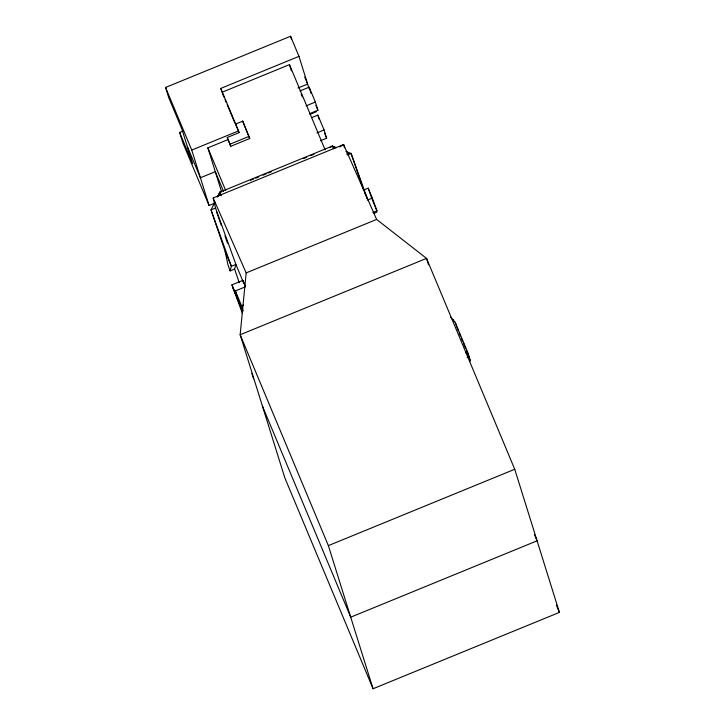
<?xml version="1.0" encoding="UTF-8"?>
<svg xmlns="http://www.w3.org/2000/svg" width="725" height="725" viewBox="0 0 725 725"><rect width="100%" height="100%" fill="white"/><g stroke="black" fill="none" stroke-linecap="round" stroke-linejoin="round"><path stroke-width="1.09" d="M213.159 197.979L246.174 272.89L240.156 334.751L284.843 477.866L373.058 688.75L559.428 612.389L514.741 469.265L426.527 258.381L376.628 219.439L343.614 144.52L213.159 197.979L215.552 208.066L235.897 264.426L243.718 283.131L242.857 280.367L231.927 284.843L242.268 313.073M215.552 208.066L211.02 209.924L225.14 251.412L231.366 266.283L235.897 264.426L234.601 269.075L230.07 270.933L231.366 266.283L211.02 209.924L214.908 202.048M218.143 196.276L219.766 192.207L332.394 146.06L336.545 147.701M217.337 197.127L219.766 192.207L221.542 191.944M330.201 147.483L332.394 146.06L335.331 147.646M339.871 146.948L343.614 144.52L344.493 147.755M182.754 131.162L179.619 132.439L192.714 163.75L181.93 129.204L168.834 97.893L165.572 87.462L290.571 36.25L298.981 56.36L308.959 88.323M325.144 149.894L289.474 64.625L221.986 92.283L220.781 88.405L298.981 56.36M297.884 88.051L307.627 84.064L304.681 77.022M299.887 90.969L309.14 87.181L315.366 102.053L317.931 110.273L309.702 113.644M242.712 121.184L235.534 124.12L239.096 132.63L227.26 137.478L227.931 139.626L230.731 146.314L249.735 138.529L242.712 121.184L249.735 138.529M215.307 202.927L209.063 205.483L191.762 150.075L238.552 130.899L220.781 88.405M306.104 105.85L315.366 102.053M221.442 191.364L207.858 147.855L227.931 139.626M230.731 146.314L230.061 144.166L249.065 136.373M310.019 114.332L316.281 111.768M311.687 117.631L317.858 115.103L324.075 129.974L326.64 138.194L320.477 140.722M316.879 132.929L324.075 129.974M250.487 180.326L253.605 179.048M255.68 178.196L258.798 176.918M262.958 175.214L266.075 173.937M268.15 173.085L271.268 171.807M303.485 158.603L306.603 157.325M310.762 155.621L313.88 154.343M347.447 154.923L351.081 153.437L367.792 199.901L372.324 198.043L368.209 188.201L363.669 190.059M372.904 212.507L376.937 210.857L372.324 198.043M374.028 213.331L376.746 212.217L376.937 210.857L372.115 199.357M246.174 272.89L376.628 219.439M231.927 284.843L237.945 299.244L235.353 290.952L245.295 286.873M243.201 311.007L241.579 305.823L243.564 305.007M465.686 352.839L467.616 352.042L455.173 322.299L450.696 317.278M467.09 357.325L469.021 356.537L466.447 350.383M373.058 688.75L328.371 545.626L514.741 469.265M346.604 153.954L351.081 153.437L363.307 189.017M345.888 151.389L351.081 153.437M334.751 148.389L332.394 146.06L333.509 148.779M458.291 330.89L455.173 322.299M459.152 332.947L460.438 336.019M461.29 338.067L462.577 341.149M463.438 343.197L465.586 348.326M467.843 354.869L470.416 361.023L467.616 352.042M534.47 534.579L537.08 540.823L350.71 617.192L262.504 406.308M556.365 605.076L559.428 612.389M364.911 193.013L367.792 199.901M315.855 105.315L317.931 110.273M324.573 133.237L326.64 138.194M301.129 93.951L302.37 96.923M222.421 93.317L224.143 97.431M225.004 99.488L226.3 102.578M227.161 104.645L234.918 123.187M227.26 137.478L230.061 144.166M207.858 147.855L225.738 190.602M223.581 191.491L215.298 171.68L200.417 177.779L187.322 146.477M165.572 87.462L191.762 150.075M242.857 280.367L245.44 286.538M209.063 205.483L182.872 142.87L179.619 132.439M235.353 290.952L241.579 305.823M232.788 287.617L242.395 310.581M328.371 545.626L240.156 334.751L426.527 258.381L428.52 264.77M221.261 195.832L219.766 192.207L220.083 195.333M368.209 188.201L371.762 198.342M216.548 211.736L221.288 225.393M224.931 235.897L227.487 243.247M234.601 269.075L239.295 282.75M230.07 270.933L227.913 264.643L225.14 251.412M453.188 319.517L453.75 321.311M309.14 87.181L311.061 93.344M317.858 115.103L319.136 119.208M290.571 36.25L291.568 39.449M289.474 64.625L291.414 70.842M238.552 130.899L239.096 132.63M251.856 373.293L253.587 378.831"/></g></svg>
